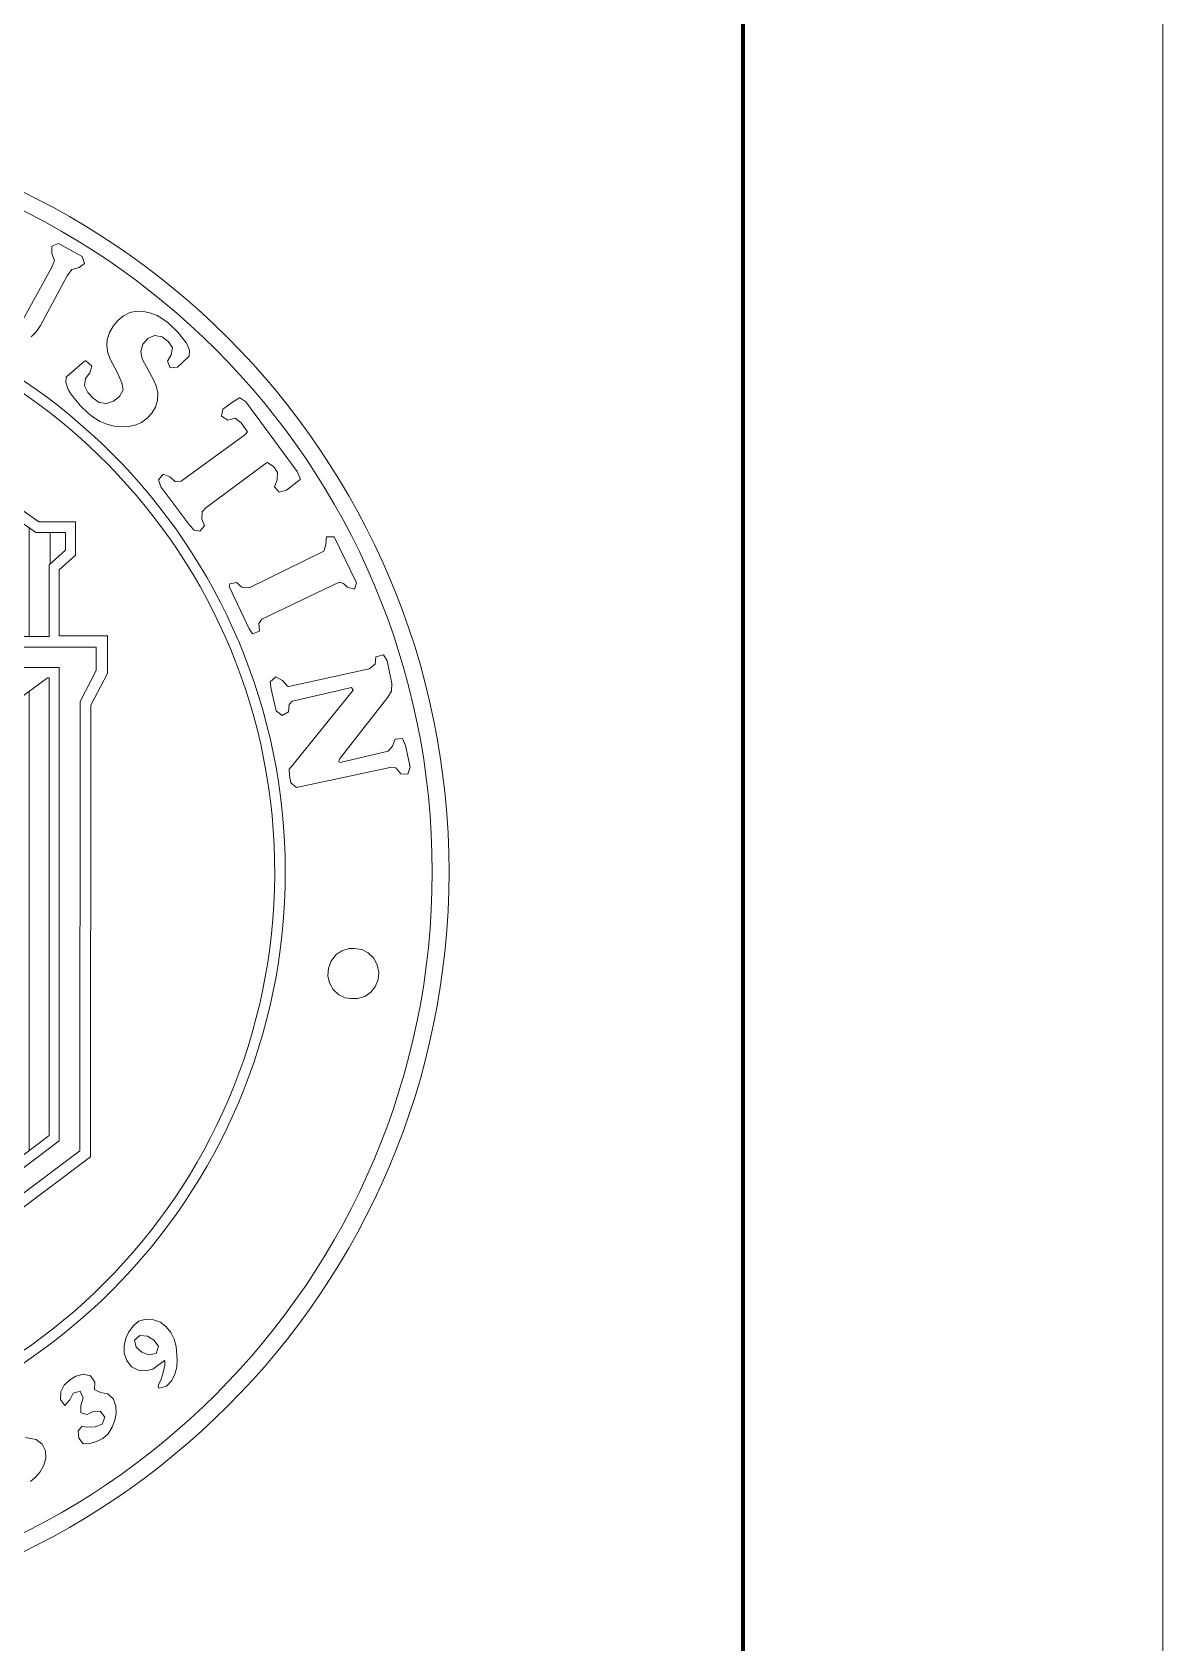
# Model space of a CAD drawing. Extents: x 0 to 34, y 0 to 22.
# Drawn here: x 32.654 to 34, y 1.082 to 3 of the extents above; entities that cross this region are included whole.
import ezdxf

# ---------------------------------------------------------------- set-up
doc = ezdxf.new("R2010")
doc.units = 0
doc.header["$LTSCALE"] = 0.01
doc.header["$MEASUREMENT"] = 0
doc.layers.get('0').update_dxf_attribs({"lineweight": 20})
doc.layers.add('G-ANNO-LOGO-COA~', color=7, linetype='Continuous', lineweight=20)
doc.layers.add('G-ANNO-TTBL', color=7, linetype='Continuous', lineweight=50)
doc.layers.add('G-ANNO-TTBL-NPLT', color=7, linetype='Continuous', lineweight=20, plot=False)

# ---------------------------------------------------------------- blocks, each defined once
blk = doc.blocks.new('LOGO_COA')
at = {"linetype": 'ByBlock', "lineweight": -2, "transparency": 16777216}
h = blk.add_hatch(dxfattribs=at)
h.set_pattern_fill('ANSI31', color=0, scale=0.2, angle=45)
h.paths.add_polyline_path([(0.3508, 0.4442), (0.2842, 0.404), (0.2606, 0.404), (0.2606, 0.3899), (0.165, 0.3899), (0.1578, 0.3859), (0.1576, 0.3857), (0.1576, 0.3857), (0.1576, 0.3855), (0.1577, 0.3854), (0.1577, 0.3853), (0.159, 0.3835), (0.1619, 0.38), (0.1642, 0.3765), (0.1644, 0.3761), (0.1646, 0.3754), (0.1646, 0.3752), (0.1646, 0.3744), (0.1645, 0.3741), (0.1644, 0.3737), (0.1643, 0.3734), (0.1638, 0.3727), (0.1637, 0.3726), (0.163, 0.3717), (0.1596, 0.3687), (0.1556, 0.3666), (0.1474, 0.3642), (0.1472, 0.3641), (0.1471, 0.364), (0.1472, 0.3639), (0.1472, 0.3638), (0.1473, 0.3637), (0.1473, 0.3636), (0.1488, 0.3614), (0.1512, 0.3575), (0.1515, 0.3568), (0.1516, 0.3566), (0.1515, 0.3561), (0.1515, 0.356), (0.1486, 0.3538), (0.1443, 0.352), (0.1345, 0.3492), (0.1342, 0.349), (0.1342, 0.349), (0.1342, 0.349), (0.1366, 0.345), (0.1374, 0.3428), (0.1374, 0.3424), (0.1372, 0.3418), (0.1371, 0.3417), (0.137, 0.3415), (0.1367, 0.3411), (0.1367, 0.341), (0.136, 0.3404), (0.1321, 0.3381), (0.1278, 0.3368), (0.1204, 0.3357), (0.1203, 0.3357), (0.1203, 0.3357), (0.1202, 0.3356), (0.1203, 0.3355), (0.1222, 0.3334), (0.1229, 0.3322), (0.123, 0.332), (0.1231, 0.3316), (0.1231, 0.3313), (0.1228, 0.3304), (0.1227, 0.3303), (0.1223, 0.3298), (0.1219, 0.3295), (0.1217, 0.3293), (0.1198, 0.3284), (0.1154, 0.3272), (0.1144, 0.327), (0.1101, 0.3262), (0.1104, 0.3216), (0.1102, 0.3169), (0.1077, 0.3137), (0.1076, 0.3136), (0.1069, 0.3131), (0.1066, 0.313), (0.1028, 0.3126), (0.0982, 0.3126), (0.0967, 0.3124), (0.0959, 0.3121), (0.0958, 0.3119), (0.0958, 0.3111), (0.0958, 0.3109), (0.0964, 0.3102), (0.0964, 0.3102), (0.0965, 0.3101), (0.1017, 0.3095), (0.1298, 0.3089), (0.1381, 0.2962), (0.1382, 0.2801), (0.4241, 0.2801), (0.4241, 0.3656), (0.4435, 0.3832), (0.4435, 0.404), (0.4083, 0.404)])
h = blk.add_hatch(dxfattribs=at)
h.set_pattern_fill('ANSI31', color=0, scale=0.2, angle=45)
h.paths.add_polyline_path([(0.4241, 0.2309), (0.4219, 0.2309), (0.1737, 0.0481), (0.1749, -0.5025), (0.4241, -0.314)])
at = {"color": 0, "linetype": 'ByBlock', "lineweight": -2}
for points in [[(0.3924, 0.6566), (0.4268, 0.7195), (0.4304, 0.7279), (0.4273, 0.7363), (0.427, 0.7452), (0.435, 0.7482), (0.4633, 0.7329), (0.4662, 0.7247), (0.4597, 0.7196), (0.4508, 0.7175), (0.4455, 0.71), (0.4136, 0.6506), (0.4089, 0.6436), (0.4027, 0.6373)], [(0.3508, 0.4592), (0.4116, 0.4167), (0.4554, 0.4167), (0.4554, 0.3773), (0.436, 0.3598), (0.436, 0.2809), (0.4935, 0.2809), (0.4935, 0.2362), (0.4737, 0.1984), (0.473, -0.3397), (0.0036, -0.6927)], [(0.1382, 0.2801), (0.4241, 0.2801), (0.4241, 0.3656), (0.4435, 0.3832), (0.4435, 0.404), (0.4083, 0.404), (0.3508, 0.4442)], [(0.3957, -0.674), (0.4085, -0.6763), (0.4158, -0.6818), (0.4198, -0.6899), (0.4199, -0.6986), (0.4176, -0.7068), (0.4131, -0.7149), (0.4079, -0.721), (0.4016, -0.7261)]]:
    blk.add_lwpolyline(points, dxfattribs=at)
for points in [[(0.5827, 0.6065), (0.5766, 0.6011), (0.5681, 0.6001), (0.565, 0.6081), (0.5691, 0.6158), (0.5707, 0.6245), (0.5655, 0.6318), (0.5584, 0.637), (0.5496, 0.6387), (0.5413, 0.6353), (0.5355, 0.6285), (0.5332, 0.6198), (0.5346, 0.6111), (0.548, 0.5866), (0.5512, 0.5788), (0.5533, 0.5702), (0.5531, 0.5613), (0.5505, 0.5533), (0.5463, 0.5463), (0.5406, 0.5402), (0.534, 0.5353), (0.5262, 0.5319), (0.5185, 0.5305), (0.5096, 0.5298), (0.5014, 0.5306), (0.4927, 0.533), (0.4847, 0.5365), (0.4777, 0.5406), (0.4709, 0.5457), (0.4608, 0.5552), (0.4506, 0.5679), (0.4468, 0.5746), (0.4437, 0.5832), (0.4444, 0.5889), (0.4451, 0.5898), (0.4659, 0.608), (0.4667, 0.6085), (0.4669, 0.6086), (0.4678, 0.6084), (0.4746, 0.6023), (0.4723, 0.5944), (0.4671, 0.5876), (0.4662, 0.5787), (0.4701, 0.571), (0.4764, 0.5643), (0.4835, 0.5591), (0.4923, 0.5576), (0.5007, 0.5605), (0.5077, 0.5659), (0.5119, 0.5739), (0.5107, 0.5825), (0.505, 0.595), (0.4971, 0.6096), (0.4939, 0.618), (0.4928, 0.6267), (0.4931, 0.6338), (0.4959, 0.6422), (0.5002, 0.6497), (0.5056, 0.6565), (0.5124, 0.6623), (0.52, 0.6663), (0.5284, 0.6677), (0.5368, 0.6675), (0.5452, 0.6655), (0.5526, 0.6625), (0.5591, 0.6588), (0.5656, 0.654), (0.5773, 0.6428), (0.5877, 0.6296), (0.5912, 0.6213), (0.5908, 0.6142)], [(0.5968, 0.407), (0.5913, 0.4126), (0.557, 0.4584), (0.5541, 0.4669), (0.5599, 0.4735), (0.5677, 0.4704), (0.5742, 0.465), (0.5812, 0.4651), (0.6571, 0.5203), (0.6583, 0.5215), (0.66, 0.524), (0.6526, 0.5347), (0.6456, 0.5404), (0.6367, 0.538), (0.6292, 0.5425), (0.6309, 0.551), (0.6435, 0.5603), (0.6506, 0.5645), (0.6509, 0.5645), (0.6581, 0.5597), (0.7192, 0.4766), (0.723, 0.4683), (0.7228, 0.4674), (0.7227, 0.4672), (0.7066, 0.4546), (0.698, 0.452), (0.6921, 0.4585), (0.6956, 0.4667), (0.696, 0.4754), (0.6914, 0.4824), (0.6841, 0.4875), (0.6829, 0.4869), (0.6106, 0.4334), (0.6062, 0.4288), (0.6058, 0.42), (0.609, 0.4121), (0.6035, 0.4056)], [(0.6662, 0.2833), (0.6622, 0.2892), (0.6383, 0.3398), (0.6383, 0.3399), (0.6392, 0.343), (0.6471, 0.3445), (0.6535, 0.339), (0.6621, 0.3383), (0.7495, 0.3811), (0.7509, 0.382), (0.7514, 0.3825), (0.7536, 0.3904), (0.7543, 0.3989), (0.7632, 0.3991), (0.7901, 0.3442), (0.7876, 0.3365), (0.7794, 0.339), (0.7746, 0.3433), (0.7694, 0.3449), (0.7692, 0.3448), (0.6774, 0.3008), (0.6738, 0.2959), (0.6746, 0.2867)], [(0.0004, -0.6777), (0.4603, -0.3324), (0.461, 0.2029), (0.4801, 0.2396), (0.4801, 0.2674), (-0.4844, 0.2674), (-0.4844, 0.2395), (-0.4599, 0.202), (-0.4587, -0.3323)], [(0.7144, 0.1276), (0.786, 0.2165), (0.7841, 0.2196), (0.7136, 0.2033), (0.7134, 0.2032), (0.7098, 0.1994), (0.7088, 0.1905), (0.7013, 0.1863), (0.6944, 0.1915), (0.6882, 0.2175), (0.6873, 0.2263), (0.6939, 0.232), (0.7018, 0.228), (0.7077, 0.2211), (0.7089, 0.2207), (0.7092, 0.2207), (0.8052, 0.2416), (0.812, 0.2472), (0.813, 0.2562), (0.8219, 0.2582), (0.8265, 0.2514), (0.8322, 0.2243), (0.8318, 0.2152), (0.8274, 0.2078), (0.7706, 0.1353), (0.7689, 0.1326), (0.7687, 0.1316), (0.7689, 0.131), (0.7697, 0.1304), (0.7704, 0.1303), (0.8278, 0.1436), (0.8327, 0.1497), (0.8358, 0.1581), (0.8447, 0.1588), (0.8484, 0.1505), (0.8537, 0.1246), (0.8512, 0.1163), (0.8427, 0.1167), (0.8366, 0.1237), (0.8318, 0.1244), (0.7184, 0.1003), (0.7118, 0.1058), (0.7102, 0.1146), (0.7099, 0.1222)], [(-0.4359, 0.2435), (0.436, 0.2435), (0.436, -0.3205), (0.0003, -0.65), (-0.4355, -0.3204)], [(0.4241, 0.2309), (0.4241, -0.314), (0.1749, -0.5025), (0.1737, 0.0481), (0.4219, 0.2309)], [(0.7766, -0.1503), (0.7689, -0.1465), (0.7622, -0.1401), (0.7579, -0.1324), (0.7558, -0.1239), (0.7564, -0.1147), (0.7596, -0.1063), (0.7652, -0.0991), (0.7725, -0.094), (0.7813, -0.0914), (0.7872, -0.0913), (0.7961, -0.0924), (0.8038, -0.0965), (0.8102, -0.1027), (0.8146, -0.1107), (0.8164, -0.1195), (0.8157, -0.1285), (0.8122, -0.1371), (0.807, -0.1434), (0.7998, -0.1486), (0.7913, -0.1509), (0.7829, -0.1511)], [(0.5543, -0.6145), (0.5537, -0.6136), (0.5536, -0.6133), (0.5546, -0.6102), (0.5573, -0.6042), (0.5599, -0.5965), (0.5617, -0.5877), (0.5616, -0.5824), (0.5615, -0.5822), (0.5475, -0.5924), (0.5388, -0.5943), (0.53, -0.5935), (0.522, -0.5895), (0.5164, -0.5821), (0.5134, -0.5734), (0.5131, -0.5645), (0.5152, -0.5557), (0.519, -0.548), (0.5239, -0.5413), (0.5305, -0.5354), (0.539, -0.533), (0.5481, -0.5335), (0.5564, -0.5366), (0.5634, -0.542), (0.5689, -0.5487), (0.5729, -0.5568), (0.5754, -0.5653), (0.5763, -0.5812), (0.5758, -0.5899), (0.5738, -0.5984), (0.5699, -0.6061), (0.5638, -0.6126), (0.5553, -0.6152)], [(0.5517, -0.5732), (0.5541, -0.5649), (0.5487, -0.5579), (0.5411, -0.5531), (0.5321, -0.5522), (0.5255, -0.5581), (0.5277, -0.5663), (0.5343, -0.5721), (0.5426, -0.5752), (0.5513, -0.5737)], [(0.4644, -0.6814), (0.4593, -0.6747), (0.4586, -0.6661), (0.4628, -0.6608), (0.4699, -0.6615), (0.4787, -0.6613), (0.4871, -0.6581), (0.4903, -0.6498), (0.4849, -0.6426), (0.4762, -0.6427), (0.4691, -0.6466), (0.4617, -0.6444), (0.4616, -0.6356), (0.4643, -0.627), (0.4609, -0.6188), (0.4527, -0.6211), (0.4487, -0.629), (0.4426, -0.6357), (0.4376, -0.6285), (0.4379, -0.6196), (0.4417, -0.6117), (0.4481, -0.6054), (0.4556, -0.6006), (0.4644, -0.5983), (0.4731, -0.6005), (0.4782, -0.608), (0.4781, -0.6168), (0.4851, -0.6203), (0.4939, -0.6219), (0.5004, -0.6281), (0.5034, -0.6364), (0.5037, -0.6452), (0.5023, -0.6532), (0.4991, -0.6617), (0.4944, -0.6694), (0.4879, -0.6751), (0.4804, -0.6788), (0.4725, -0.6811)]]:
    blk.add_lwpolyline(points, close=True, dxfattribs=at)
for radius in [0.9, 0.88, 0.705]:
    blk.add_circle((0.0001, -0.0002), radius, dxfattribs=at)
blk.add_arc((0.0001, -0.0002), 0.6925, 270.2891, 89.1641, dxfattribs=at)

msp = doc.modelspace()

# ---------------------------------------------------------------- linework, layer by layer
at = {"layer": 'G-ANNO-TTBL', "lineweight": 120, "flags": 128}
for points in [[(31, 0.5), (2.25, 0.5), (2.25, 21.5), (33.5, 21.5), (33.5, 0.5)], [(33.5, 0.5), (31, 0.5), (31, 13), (33.5, 13)]]:
    msp.add_lwpolyline(points, close=True, dxfattribs=at)
at = {"layer": 'G-ANNO-TTBL-NPLT', "flags": 128}
msp.add_lwpolyline([(0, 0), (34, 0), (34, 22), (0, 22), (0, 0)], close=True, dxfattribs=at)

# ---------------------------------------------------------------- block references
at = {"layer": 'G-ANNO-LOGO-COA~'}
msp.add_blockref('LOGO_COA', (32.25, 2), dxfattribs=at)

doc.saveas('drawing.dxf')
